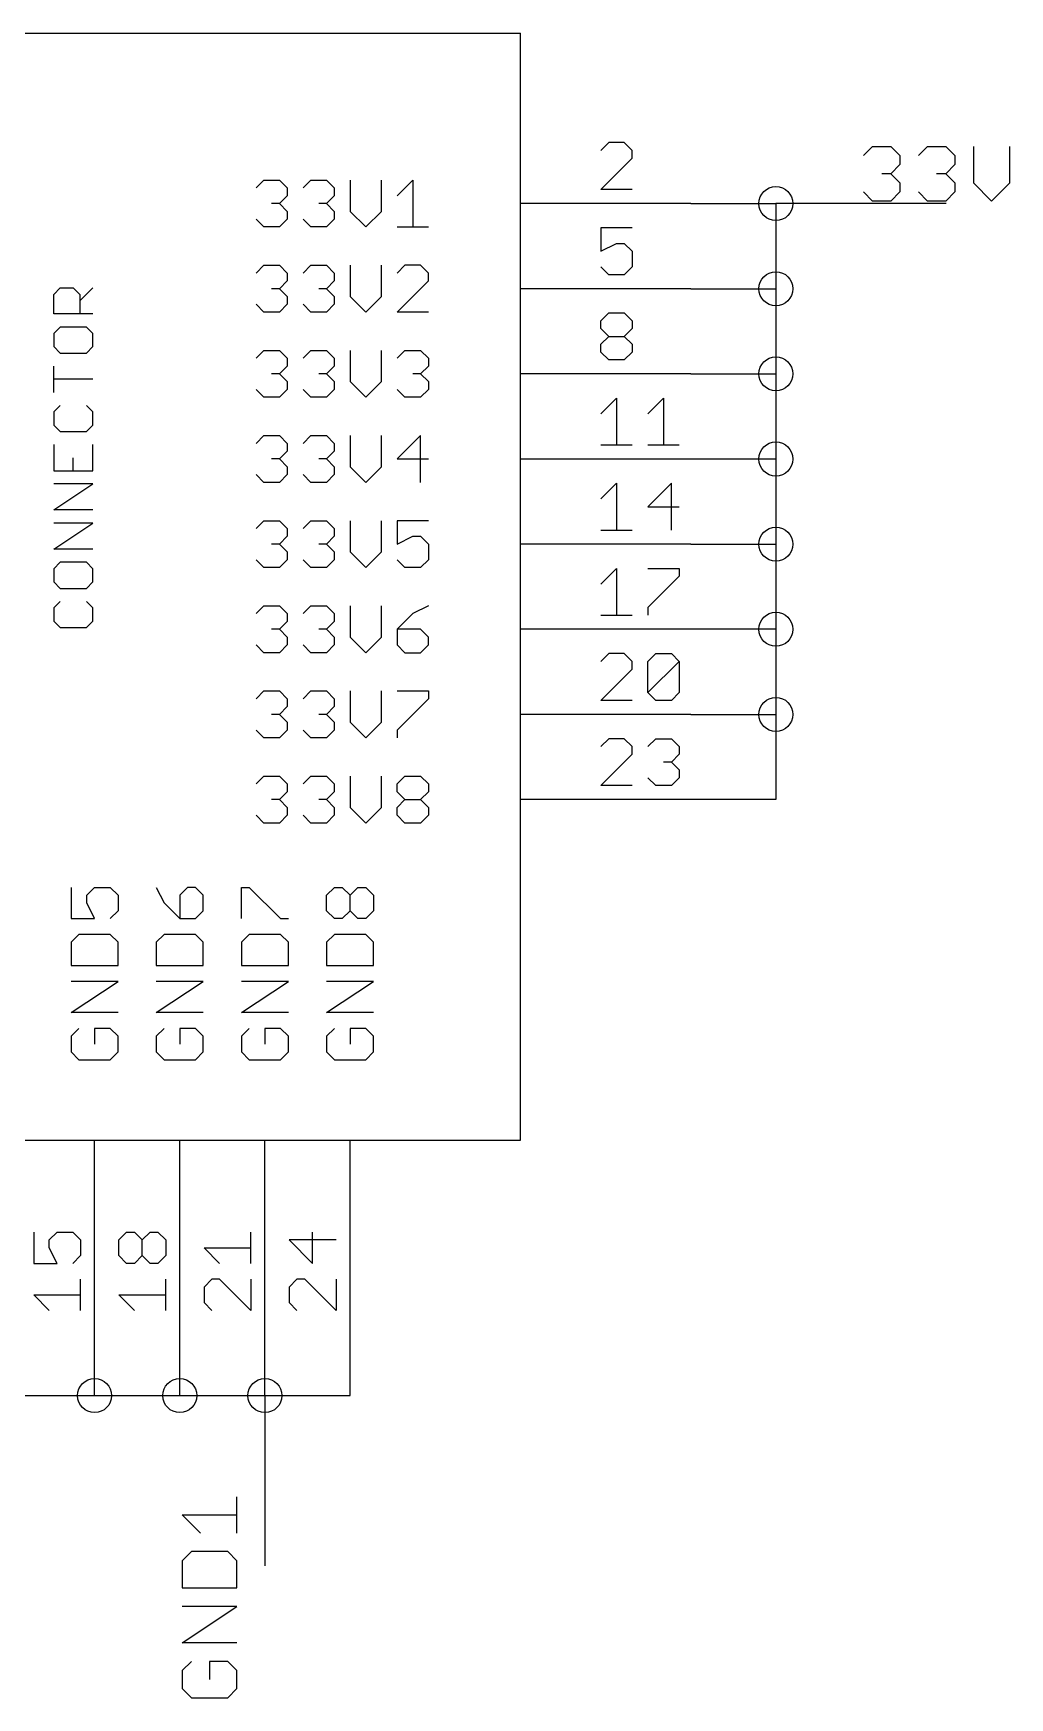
# Model space of a CAD drawing. Extents: x -22 to 134, y -4 to 205.
# Drawn here: x 92.15 to 121.28, y -3.93 to 45.72 of the extents above; entities that cross this region are included whole.
import ezdxf

# ---------------------------------------------------------------- set-up
doc = ezdxf.new("R2010")
doc.units = 0
for name, color, linetype in [('91', 82, 'CONTINUOUS'), ('94', 22, 'CONTINUOUS'), ('95', 253, 'CONTINUOUS')]:
    doc.layers.add(name, color=color, linetype=linetype)

msp = doc.modelspace()

# ---------------------------------------------------------------- linework, layer by layer
at = {"layer": '91'}
for p, q in [((111.76, 40.64), (114.3, 40.64)), ((114.3, 40.64), (114.3, 38.1)), ((119.38, 40.64), (114.3, 40.64)), ((111.76, 38.1), (114.3, 38.1)), ((114.3, 38.1), (114.3, 35.56)), ((111.76, 35.56), (114.3, 35.56)), ((114.3, 35.56), (114.3, 33.02)), ((114.3, 33.02), (111.76, 33.02)), ((114.3, 33.02), (114.3, 30.48)), ((111.76, 30.48), (114.3, 30.48)), ((114.3, 30.48), (114.3, 27.94)), ((114.3, 27.94), (111.76, 27.94)), ((114.3, 27.94), (114.3, 25.4)), ((111.76, 25.4), (114.3, 25.4)), ((114.3, 25.4), (114.3, 22.86)), ((114.3, 22.86), (111.76, 22.86)), ((93.98, 5.08), (93.98, 7.62)), ((96.52, 5.08), (96.52, 7.62)), ((99.06, 5.08), (99.06, 7.62)), ((101.6, 5.08), (101.6, 7.62)), ((91.44, 5.08), (93.98, 5.08)), ((93.98, 5.08), (96.52, 5.08)), ((96.52, 5.08), (99.06, 5.08)), ((99.06, 5.08), (99.06, 0)), ((99.06, 5.08), (101.6, 5.08))]:
    msp.add_line(p, q, dxfattribs=at)
for centre in [(114.3, 40.64), (114.3, 38.1), (114.3, 35.56), (114.3, 33.02), (114.3, 30.48), (114.3, 27.94), (114.3, 25.4), (93.98, 5.08), (96.52, 5.08), (99.06, 5.08)]:
    msp.add_circle(centre, 0.508, dxfattribs=at)
at = {"layer": '94'}
for p, q in [((76.2, 45.72), (106.68, 45.72)), ((106.68, 12.7), (106.68, 45.72)), ((111.76, 40.64), (106.68, 40.64)), ((92.7598, 37.9307), (92.9547, 38.1256)), ((92.7598, 37.346), (92.7598, 37.9307)), ((92.9547, 38.1256), (93.3445, 38.1256)), ((93.3445, 38.1256), (93.5394, 37.9307)), ((93.5394, 37.7358), (93.9292, 38.1256)), ((93.5394, 37.9307), (93.5394, 37.346)), ((111.76, 38.1), (106.68, 38.1)), ((93.9292, 37.346), (92.7598, 37.346)), ((92.9547, 36.9562), (92.7598, 36.7613)), ((92.7598, 36.7613), (92.7598, 36.3715)), ((93.7343, 36.9562), (92.9547, 36.9562)), ((93.9292, 36.7613), (93.7343, 36.9562)), ((93.9292, 36.3715), (93.9292, 36.7613)), ((92.7598, 36.3715), (92.9547, 36.1766)), ((93.7343, 36.1766), (93.9292, 36.3715)), ((92.7598, 35.0072), (92.7598, 35.7868)), ((92.9547, 36.1766), (93.7343, 36.1766)), ((93.9292, 35.397), (92.7598, 35.397)), ((111.76, 35.56), (106.68, 35.56)), ((92.9547, 34.6174), (92.7598, 34.4225)), ((92.7598, 34.4225), (92.7598, 34.0327)), ((93.9292, 34.4225), (93.7343, 34.6174)), ((93.9292, 34.0327), (93.9292, 34.4225)), ((92.7598, 34.0327), (92.9547, 33.8378)), ((92.9547, 33.8378), (93.7343, 33.8378)), ((93.7343, 33.8378), (93.9292, 34.0327)), ((92.7598, 33.448), (92.7598, 32.6684)), ((93.9292, 32.6684), (93.9292, 33.448)), ((93.3445, 32.6684), (93.3445, 33.0582)), ((111.76, 33.02), (106.68, 33.02)), ((92.7598, 32.6684), (93.9292, 32.6684)), ((92.7598, 31.499), (93.9292, 32.2786)), ((93.9292, 32.2786), (92.7598, 32.2786)), ((93.9292, 31.499), (92.7598, 31.499)), ((92.7598, 30.3296), (93.9292, 31.1092)), ((93.9292, 31.1092), (92.7598, 31.1092)), ((93.9292, 30.3296), (92.7598, 30.3296)), ((111.76, 30.48), (106.68, 30.48)), ((92.9547, 29.9398), (92.7598, 29.7449)), ((93.7343, 29.9398), (92.9547, 29.9398)), ((93.9292, 29.7449), (93.7343, 29.9398)), ((92.7598, 29.7449), (92.7598, 29.3551)), ((92.7598, 29.3551), (92.9547, 29.1602)), ((93.7343, 29.1602), (93.9292, 29.3551)), ((93.9292, 29.3551), (93.9292, 29.7449)), ((92.9547, 29.1602), (93.7343, 29.1602)), ((92.9547, 28.7704), (92.7598, 28.5755)), ((92.7598, 28.5755), (92.7598, 28.1857)), ((93.9292, 28.5755), (93.7343, 28.7704)), ((93.9292, 28.1857), (93.9292, 28.5755)), ((92.7598, 28.1857), (92.9547, 27.9908)), ((92.9547, 27.9908), (93.7343, 27.9908)), ((93.7343, 27.9908), (93.9292, 28.1857)), ((111.76, 27.94), (106.68, 27.94)), ((111.76, 25.4), (106.68, 25.4)), ((111.76, 22.86), (106.68, 22.86)), ((76.2, 12.7), (106.68, 12.7)), ((93.98, 7.62), (93.98, 12.7)), ((96.52, 7.62), (96.52, 12.7)), ((99.06, 7.62), (99.06, 12.7)), ((101.6, 7.62), (101.6, 12.7))]:
    msp.add_line(p, q, dxfattribs=at)
at = {"layer": '95'}
for p, q in [((109.3133, 42.4573), (109.0803, 42.2243)), ((109.7794, 42.4573), (109.3133, 42.4573)), ((110.0124, 42.2243), (109.7794, 42.4573)), ((110.0124, 41.9912), (110.0124, 42.2243)), ((116.9162, 42.072), (117.1874, 42.3432)), ((117.1874, 42.3432), (117.7297, 42.3432)), ((117.7297, 42.3432), (118.0009, 42.072)), ((118.5534, 42.072), (118.8245, 42.3432)), ((118.8245, 42.3432), (119.3668, 42.3432)), ((119.3668, 42.3432), (119.638, 42.072)), ((120.1905, 42.3432), (120.1905, 41.2585)), ((121.2752, 41.2585), (121.2752, 42.3432)), ((109.0803, 41.0591), (110.0124, 41.9912)), ((118.0009, 41.8009), (117.7297, 41.5297)), ((118.0009, 42.072), (118.0009, 41.8009)), ((119.638, 41.8009), (119.3668, 41.5297)), ((119.638, 42.072), (119.638, 41.8009)), ((98.7936, 41.1067), (99.0266, 41.3397)), ((99.0266, 41.3397), (99.4927, 41.3397)), ((99.4927, 41.3397), (99.7257, 41.1067)), ((100.1969, 41.1067), (100.4299, 41.3397)), ((100.4299, 41.3397), (100.896, 41.3397)), ((100.896, 41.3397), (101.129, 41.1067)), ((101.6001, 41.3397), (101.6001, 40.4076)), ((102.5323, 40.4076), (102.5323, 41.3397)), ((103.0034, 40.8736), (103.4695, 41.3397)), ((103.4695, 41.3397), (103.4695, 39.9415)), ((117.7297, 41.5297), (117.4585, 41.5297)), ((117.7297, 41.5297), (118.0009, 41.2585)), ((118.0009, 41.2585), (118.0009, 40.9874)), ((119.3668, 41.5297), (119.0957, 41.5297)), ((119.3668, 41.5297), (119.638, 41.2585)), ((119.638, 41.2585), (119.638, 40.9874)), ((120.1905, 41.2585), (120.7328, 40.7162)), ((120.7328, 40.7162), (121.2752, 41.2585)), ((99.7257, 40.8736), (99.4927, 40.6406)), ((99.7257, 41.1067), (99.7257, 40.8736)), ((101.129, 40.8736), (100.896, 40.6406)), ((101.129, 41.1067), (101.129, 40.8736)), ((110.0124, 41.0591), (109.0803, 41.0591)), ((117.1874, 40.7162), (116.9162, 40.9874)), ((117.7297, 40.7162), (117.1874, 40.7162)), ((118.0009, 40.9874), (117.7297, 40.7162)), ((118.8245, 40.7162), (118.5534, 40.9874)), ((119.3668, 40.7162), (118.8245, 40.7162)), ((119.638, 40.9874), (119.3668, 40.7162)), ((99.4927, 40.6406), (99.2596, 40.6406)), ((99.4927, 40.6406), (99.7257, 40.4076)), ((99.7257, 40.4076), (99.7257, 40.1745)), ((100.896, 40.6406), (100.6629, 40.6406)), ((100.896, 40.6406), (101.129, 40.4076)), ((101.129, 40.4076), (101.129, 40.1745)), ((101.6001, 40.4076), (102.0662, 39.9415)), ((102.0662, 39.9415), (102.5323, 40.4076)), ((99.0266, 39.9415), (98.7936, 40.1745)), ((99.4927, 39.9415), (99.0266, 39.9415)), ((99.7257, 40.1745), (99.4927, 39.9415)), ((100.4299, 39.9415), (100.1969, 40.1745)), ((100.896, 39.9415), (100.4299, 39.9415)), ((101.129, 40.1745), (100.896, 39.9415)), ((103.0034, 39.9415), (103.9355, 39.9415)), ((110.0124, 39.9173), (109.0803, 39.9173)), ((109.0803, 39.9173), (109.0803, 39.2182)), ((109.0803, 39.2182), (109.5464, 39.4512)), ((109.5464, 39.4512), (109.7794, 39.4512)), ((109.7794, 39.4512), (110.0124, 39.2182)), ((98.7936, 38.5667), (99.0266, 38.7997)), ((99.0266, 38.7997), (99.4927, 38.7997)), ((99.4927, 38.7997), (99.7257, 38.5667)), ((100.1969, 38.5667), (100.4299, 38.7997)), ((100.4299, 38.7997), (100.896, 38.7997)), ((100.896, 38.7997), (101.129, 38.5667)), ((101.6001, 38.7997), (101.6001, 37.8676)), ((102.5323, 37.8676), (102.5323, 38.7997)), ((103.2365, 38.7997), (103.0034, 38.5667)), ((103.7025, 38.7997), (103.2365, 38.7997)), ((103.9355, 38.5667), (103.7025, 38.7997)), ((109.3133, 38.5191), (109.0803, 38.7521)), ((110.0124, 38.7521), (109.7794, 38.5191)), ((110.0124, 39.2182), (110.0124, 38.7521)), ((99.7257, 38.3336), (99.4927, 38.1006)), ((99.7257, 38.5667), (99.7257, 38.3336)), ((101.129, 38.3336), (100.896, 38.1006)), ((101.129, 38.5667), (101.129, 38.3336)), ((103.0034, 37.4015), (103.9355, 38.3336)), ((103.9355, 38.3336), (103.9355, 38.5667)), ((109.7794, 38.5191), (109.3133, 38.5191)), ((99.4927, 38.1006), (99.2596, 38.1006)), ((99.4927, 38.1006), (99.7257, 37.8676)), ((99.7257, 37.8676), (99.7257, 37.6345)), ((100.896, 38.1006), (100.6629, 38.1006)), ((100.896, 38.1006), (101.129, 37.8676)), ((101.129, 37.8676), (101.129, 37.6345)), ((101.6001, 37.8676), (102.0662, 37.4015)), ((102.0662, 37.4015), (102.5323, 37.8676)), ((99.0266, 37.4015), (98.7936, 37.6345)), ((99.4927, 37.4015), (99.0266, 37.4015)), ((99.7257, 37.6345), (99.4927, 37.4015)), ((100.4299, 37.4015), (100.1969, 37.6345)), ((100.896, 37.4015), (100.4299, 37.4015)), ((101.129, 37.6345), (100.896, 37.4015)), ((103.9355, 37.4015), (103.0034, 37.4015)), ((109.0803, 37.1443), (109.3133, 37.3773)), ((109.3133, 37.3773), (109.7794, 37.3773)), ((109.7794, 37.3773), (110.0124, 37.1443)), ((109.0803, 36.9112), (109.0803, 37.1443)), ((109.3133, 36.6782), (109.0803, 36.9112)), ((110.0124, 36.9112), (109.7794, 36.6782)), ((110.0124, 37.1443), (110.0124, 36.9112)), ((98.7936, 36.0267), (99.0266, 36.2597)), ((99.0266, 36.2597), (99.4927, 36.2597)), ((99.4927, 36.2597), (99.7257, 36.0267)), ((100.1969, 36.0267), (100.4299, 36.2597)), ((100.4299, 36.2597), (100.896, 36.2597)), ((100.896, 36.2597), (101.129, 36.0267)), ((101.6001, 36.2597), (101.6001, 35.3276)), ((102.5323, 35.3276), (102.5323, 36.2597)), ((103.0034, 36.0267), (103.2365, 36.2597)), ((103.2365, 36.2597), (103.7025, 36.2597)), ((103.7025, 36.2597), (103.9355, 36.0267)), ((109.0803, 36.4452), (109.3133, 36.6782)), ((109.0803, 36.2121), (109.0803, 36.4452)), ((109.3133, 36.6782), (109.7794, 36.6782)), ((109.7794, 36.6782), (110.0124, 36.4452)), ((110.0124, 36.4452), (110.0124, 36.2121)), ((99.7257, 35.7936), (99.4927, 35.5606)), ((99.7257, 36.0267), (99.7257, 35.7936)), ((101.129, 35.7936), (100.896, 35.5606)), ((101.129, 36.0267), (101.129, 35.7936)), ((103.9355, 35.7936), (103.7025, 35.5606)), ((103.9355, 36.0267), (103.9355, 35.7936)), ((109.3133, 35.9791), (109.0803, 36.2121)), ((109.7794, 35.9791), (109.3133, 35.9791)), ((110.0124, 36.2121), (109.7794, 35.9791)), ((99.4927, 35.5606), (99.2596, 35.5606)), ((99.4927, 35.5606), (99.7257, 35.3276)), ((99.7257, 35.3276), (99.7257, 35.0945)), ((100.896, 35.5606), (100.6629, 35.5606)), ((100.896, 35.5606), (101.129, 35.3276)), ((101.129, 35.3276), (101.129, 35.0945)), ((101.6001, 35.3276), (102.0662, 34.8615)), ((102.0662, 34.8615), (102.5323, 35.3276)), ((103.7025, 35.5606), (103.4695, 35.5606)), ((103.7025, 35.5606), (103.9355, 35.3276)), ((103.9355, 35.3276), (103.9355, 35.0945)), ((99.0266, 34.8615), (98.7936, 35.0945)), ((99.4927, 34.8615), (99.0266, 34.8615)), ((99.7257, 35.0945), (99.4927, 34.8615)), ((100.4299, 34.8615), (100.1969, 35.0945)), ((100.896, 34.8615), (100.4299, 34.8615)), ((101.129, 35.0945), (100.896, 34.8615)), ((103.2365, 34.8615), (103.0034, 35.0945)), ((103.7025, 34.8615), (103.2365, 34.8615)), ((103.9355, 35.0945), (103.7025, 34.8615)), ((109.0803, 34.3712), (109.5464, 34.8373)), ((109.5464, 34.8373), (109.5464, 33.4391)), ((110.4836, 34.3712), (110.9496, 34.8373)), ((110.9496, 34.8373), (110.9496, 33.4391)), ((98.7936, 33.4867), (99.0266, 33.7197)), ((99.0266, 33.7197), (99.4927, 33.7197)), ((99.4927, 33.7197), (99.7257, 33.4867)), ((99.7257, 33.4867), (99.7257, 33.2536)), ((100.1969, 33.4867), (100.4299, 33.7197)), ((100.4299, 33.7197), (100.896, 33.7197)), ((100.896, 33.7197), (101.129, 33.4867)), ((101.129, 33.4867), (101.129, 33.2536)), ((101.6001, 33.7197), (101.6001, 32.7876)), ((102.5323, 32.7876), (102.5323, 33.7197)), ((103.7025, 33.7197), (103.0034, 33.0206)), ((103.7025, 32.3215), (103.7025, 33.7197)), ((109.0803, 33.4391), (110.0124, 33.4391)), ((110.4836, 33.4391), (111.4157, 33.4391)), ((99.4927, 33.0206), (99.2596, 33.0206)), ((99.7257, 33.2536), (99.4927, 33.0206)), ((99.4927, 33.0206), (99.7257, 32.7876)), ((99.7257, 32.7876), (99.7257, 32.5545)), ((100.896, 33.0206), (100.6629, 33.0206)), ((101.129, 33.2536), (100.896, 33.0206)), ((100.896, 33.0206), (101.129, 32.7876)), ((101.129, 32.7876), (101.129, 32.5545)), ((101.6001, 32.7876), (102.0662, 32.3215)), ((102.0662, 32.3215), (102.5323, 32.7876)), ((103.0034, 33.0206), (103.9355, 33.0206)), ((99.0266, 32.3215), (98.7936, 32.5545)), ((99.4927, 32.3215), (99.0266, 32.3215)), ((99.7257, 32.5545), (99.4927, 32.3215)), ((100.4299, 32.3215), (100.1969, 32.5545)), ((100.896, 32.3215), (100.4299, 32.3215)), ((101.129, 32.5545), (100.896, 32.3215)), ((109.0803, 31.8312), (109.5464, 32.2973)), ((109.5464, 32.2973), (109.5464, 30.8991)), ((111.1827, 32.2973), (110.4836, 31.5982)), ((111.1827, 30.8991), (111.1827, 32.2973)), ((110.4836, 31.5982), (111.4157, 31.5982)), ((98.7936, 30.9467), (99.0266, 31.1797)), ((99.0266, 31.1797), (99.4927, 31.1797)), ((99.4927, 31.1797), (99.7257, 30.9467)), ((99.7257, 30.9467), (99.7257, 30.7136)), ((100.1969, 30.9467), (100.4299, 31.1797)), ((100.4299, 31.1797), (100.896, 31.1797)), ((100.896, 31.1797), (101.129, 30.9467)), ((101.129, 30.9467), (101.129, 30.7136)), ((101.6001, 31.1797), (101.6001, 30.2476)), ((102.5323, 30.2476), (102.5323, 31.1797)), ((103.9355, 31.1797), (103.0034, 31.1797)), ((103.0034, 31.1797), (103.0034, 30.4806)), ((109.0803, 30.8991), (110.0124, 30.8991)), ((99.4927, 30.4806), (99.2596, 30.4806)), ((99.7257, 30.7136), (99.4927, 30.4806)), ((99.4927, 30.4806), (99.7257, 30.2476)), ((100.896, 30.4806), (100.6629, 30.4806)), ((101.129, 30.7136), (100.896, 30.4806)), ((100.896, 30.4806), (101.129, 30.2476)), ((103.0034, 30.4806), (103.4695, 30.7136)), ((103.4695, 30.7136), (103.7025, 30.7136)), ((103.7025, 30.7136), (103.9355, 30.4806)), ((103.9355, 30.4806), (103.9355, 30.0145)), ((99.0266, 29.7815), (98.7936, 30.0145)), ((99.7257, 30.0145), (99.4927, 29.7815)), ((99.7257, 30.2476), (99.7257, 30.0145)), ((100.4299, 29.7815), (100.1969, 30.0145)), ((101.129, 30.0145), (100.896, 29.7815)), ((101.129, 30.2476), (101.129, 30.0145)), ((101.6001, 30.2476), (102.0662, 29.7815)), ((102.0662, 29.7815), (102.5323, 30.2476)), ((103.2365, 29.7815), (103.0034, 30.0145)), ((103.9355, 30.0145), (103.7025, 29.7815)), ((99.4927, 29.7815), (99.0266, 29.7815)), ((100.896, 29.7815), (100.4299, 29.7815)), ((103.7025, 29.7815), (103.2365, 29.7815)), ((109.0803, 29.2912), (109.5464, 29.7573)), ((109.5464, 29.7573), (109.5464, 28.3591)), ((110.4836, 29.7573), (111.4157, 29.7573)), ((111.4157, 29.5243), (110.4836, 28.5921)), ((111.4157, 29.7573), (111.4157, 29.5243)), ((98.7936, 28.4067), (99.0266, 28.6397)), ((99.0266, 28.6397), (99.4927, 28.6397)), ((99.4927, 28.6397), (99.7257, 28.4067)), ((99.7257, 28.4067), (99.7257, 28.1736)), ((100.1969, 28.4067), (100.4299, 28.6397)), ((100.4299, 28.6397), (100.896, 28.6397)), ((100.896, 28.6397), (101.129, 28.4067)), ((101.129, 28.4067), (101.129, 28.1736)), ((101.6001, 28.6397), (101.6001, 27.7076)), ((102.5323, 27.7076), (102.5323, 28.6397)), ((103.4695, 28.4067), (103.0034, 27.9406)), ((103.9355, 28.6397), (103.4695, 28.4067)), ((109.0803, 28.3591), (110.0124, 28.3591)), ((110.4836, 28.5921), (110.4836, 28.3591)), ((99.4927, 27.9406), (99.2596, 27.9406)), ((99.7257, 28.1736), (99.4927, 27.9406)), ((99.4927, 27.9406), (99.7257, 27.7076)), ((100.896, 27.9406), (100.6629, 27.9406)), ((101.129, 28.1736), (100.896, 27.9406)), ((100.896, 27.9406), (101.129, 27.7076)), ((103.0034, 27.9406), (103.0034, 27.4745)), ((103.7025, 27.9406), (103.0034, 27.9406)), ((103.9355, 27.7076), (103.7025, 27.9406)), ((99.0266, 27.2415), (98.7936, 27.4745)), ((99.7257, 27.4745), (99.4927, 27.2415)), ((99.7257, 27.7076), (99.7257, 27.4745)), ((100.4299, 27.2415), (100.1969, 27.4745)), ((101.129, 27.4745), (100.896, 27.2415)), ((101.129, 27.7076), (101.129, 27.4745)), ((101.6001, 27.7076), (102.0662, 27.2415)), ((102.0662, 27.2415), (102.5323, 27.7076)), ((103.0034, 27.4745), (103.2365, 27.2415)), ((103.7025, 27.2415), (103.9355, 27.4745)), ((103.9355, 27.4745), (103.9355, 27.7076)), ((99.4927, 27.2415), (99.0266, 27.2415)), ((100.896, 27.2415), (100.4299, 27.2415)), ((103.2365, 27.2415), (103.7025, 27.2415)), ((109.3133, 27.2173), (109.0803, 26.9843)), ((109.7794, 27.2173), (109.3133, 27.2173)), ((110.0124, 26.9843), (109.7794, 27.2173)), ((110.0124, 26.7512), (110.0124, 26.9843)), ((110.4836, 26.9843), (110.7166, 27.2173)), ((110.4836, 26.0521), (110.4836, 26.9843)), ((110.4836, 26.0521), (111.4157, 26.9843)), ((110.7166, 27.2173), (111.1827, 27.2173)), ((111.1827, 27.2173), (111.4157, 26.9843)), ((111.4157, 26.9843), (111.4157, 26.0521)), ((109.0803, 25.8191), (110.0124, 26.7512)), ((98.7936, 25.8667), (99.0266, 26.0997)), ((99.0266, 26.0997), (99.4927, 26.0997)), ((99.4927, 26.0997), (99.7257, 25.8667)), ((99.7257, 25.8667), (99.7257, 25.6336)), ((100.1969, 25.8667), (100.4299, 26.0997)), ((100.4299, 26.0997), (100.896, 26.0997)), ((100.896, 26.0997), (101.129, 25.8667)), ((101.129, 25.8667), (101.129, 25.6336)), ((101.6001, 26.0997), (101.6001, 25.1676)), ((102.5323, 25.1676), (102.5323, 26.0997)), ((103.0034, 26.0997), (103.9355, 26.0997)), ((103.9355, 25.8667), (103.0034, 24.9345)), ((103.9355, 26.0997), (103.9355, 25.8667)), ((110.7166, 25.8191), (110.4836, 26.0521)), ((111.4157, 26.0521), (111.1827, 25.8191)), ((99.4927, 25.4006), (99.2596, 25.4006)), ((99.7257, 25.6336), (99.4927, 25.4006)), ((99.4927, 25.4006), (99.7257, 25.1676)), ((100.896, 25.4006), (100.6629, 25.4006)), ((101.129, 25.6336), (100.896, 25.4006)), ((100.896, 25.4006), (101.129, 25.1676)), ((110.0124, 25.8191), (109.0803, 25.8191)), ((111.1827, 25.8191), (110.7166, 25.8191)), ((99.0266, 24.7015), (98.7936, 24.9345)), ((99.7257, 24.9345), (99.4927, 24.7015)), ((99.7257, 25.1676), (99.7257, 24.9345)), ((100.4299, 24.7015), (100.1969, 24.9345)), ((101.129, 24.9345), (100.896, 24.7015)), ((101.129, 25.1676), (101.129, 24.9345)), ((101.6001, 25.1676), (102.0662, 24.7015)), ((102.0662, 24.7015), (102.5323, 25.1676)), ((103.0034, 24.9345), (103.0034, 24.7015)), ((99.4927, 24.7015), (99.0266, 24.7015)), ((100.896, 24.7015), (100.4299, 24.7015)), ((109.3133, 24.6773), (109.0803, 24.4443)), ((109.7794, 24.6773), (109.3133, 24.6773)), ((110.0124, 24.4443), (109.7794, 24.6773)), ((110.0124, 24.2112), (110.0124, 24.4443)), ((110.4836, 24.4443), (110.7166, 24.6773)), ((110.7166, 24.6773), (111.1827, 24.6773)), ((111.1827, 24.6773), (111.4157, 24.4443)), ((111.4157, 24.4443), (111.4157, 24.2112)), ((109.0803, 23.2791), (110.0124, 24.2112)), ((111.1827, 23.9782), (110.9496, 23.9782)), ((111.4157, 24.2112), (111.1827, 23.9782)), ((111.1827, 23.9782), (111.4157, 23.7452)), ((98.7936, 23.3267), (99.0266, 23.5597)), ((99.0266, 23.5597), (99.4927, 23.5597)), ((99.4927, 23.5597), (99.7257, 23.3267)), ((100.1969, 23.3267), (100.4299, 23.5597)), ((100.4299, 23.5597), (100.896, 23.5597)), ((100.896, 23.5597), (101.129, 23.3267)), ((101.6001, 23.5597), (101.6001, 22.6276)), ((102.5323, 22.6276), (102.5323, 23.5597)), ((103.0034, 23.3267), (103.2365, 23.5597)), ((103.2365, 23.5597), (103.7025, 23.5597)), ((103.7025, 23.5597), (103.9355, 23.3267)), ((110.7166, 23.2791), (110.4836, 23.5121)), ((111.4157, 23.5121), (111.1827, 23.2791)), ((111.4157, 23.7452), (111.4157, 23.5121)), ((99.4927, 22.8606), (99.2596, 22.8606)), ((99.7257, 23.0936), (99.4927, 22.8606)), ((99.4927, 22.8606), (99.7257, 22.6276)), ((99.7257, 23.3267), (99.7257, 23.0936)), ((100.896, 22.8606), (100.6629, 22.8606)), ((101.129, 23.0936), (100.896, 22.8606)), ((100.896, 22.8606), (101.129, 22.6276)), ((101.129, 23.3267), (101.129, 23.0936)), ((103.0034, 23.0936), (103.0034, 23.3267)), ((103.2365, 22.8606), (103.0034, 23.0936)), ((103.0034, 22.6276), (103.2365, 22.8606)), ((103.2365, 22.8606), (103.7025, 22.8606)), ((103.9355, 23.0936), (103.7025, 22.8606)), ((103.7025, 22.8606), (103.9355, 22.6276)), ((103.9355, 23.3267), (103.9355, 23.0936)), ((110.0124, 23.2791), (109.0803, 23.2791)), ((111.1827, 23.2791), (110.7166, 23.2791)), ((99.0266, 22.1615), (98.7936, 22.3945)), ((99.7257, 22.3945), (99.4927, 22.1615)), ((99.7257, 22.6276), (99.7257, 22.3945)), ((100.4299, 22.1615), (100.1969, 22.3945)), ((101.129, 22.3945), (100.896, 22.1615)), ((101.129, 22.6276), (101.129, 22.3945)), ((101.6001, 22.6276), (102.0662, 22.1615)), ((102.0662, 22.1615), (102.5323, 22.6276)), ((103.0034, 22.3945), (103.0034, 22.6276)), ((103.2365, 22.1615), (103.0034, 22.3945)), ((103.9355, 22.3945), (103.7025, 22.1615)), ((103.9355, 22.6276), (103.9355, 22.3945)), ((99.4927, 22.1615), (99.0266, 22.1615)), ((100.896, 22.1615), (100.4299, 22.1615)), ((103.7025, 22.1615), (103.2365, 22.1615)), ((93.2803, 20.2423), (93.2803, 19.3101)), ((93.7464, 20.0092), (93.9794, 20.2423)), ((93.7464, 19.7762), (93.7464, 20.0092)), ((93.9794, 20.2423), (94.4455, 20.2423)), ((94.4455, 20.2423), (94.6785, 20.0092)), ((94.6785, 20.0092), (94.6785, 19.5432)), ((95.8203, 20.2423), (96.0533, 19.7762)), ((96.7524, 20.2423), (96.5194, 20.0092)), ((96.5194, 20.0092), (96.5194, 19.3101)), ((96.9855, 20.2423), (96.7524, 20.2423)), ((97.2185, 20.0092), (96.9855, 20.2423)), ((97.2185, 19.5432), (97.2185, 20.0092)), ((98.3603, 19.3101), (98.3603, 20.2423)), ((98.3603, 20.2423), (98.5933, 20.2423)), ((98.5933, 20.2423), (99.5255, 19.3101)), ((100.9003, 20.0092), (101.1333, 20.2423)), ((100.9003, 19.5432), (100.9003, 20.0092)), ((101.1333, 20.2423), (101.3664, 20.2423)), ((101.3664, 20.2423), (101.5994, 20.0092)), ((101.5994, 20.0092), (101.8324, 20.2423)), ((101.5994, 19.5432), (101.5994, 20.0092)), ((101.8324, 20.2423), (102.0655, 20.2423)), ((102.0655, 20.2423), (102.2985, 20.0092)), ((102.2985, 20.0092), (102.2985, 19.5432)), ((93.9794, 19.3101), (93.7464, 19.7762)), ((94.6785, 19.5432), (94.4455, 19.3101)), ((96.0533, 19.7762), (96.5194, 19.3101)), ((96.9855, 19.3101), (97.2185, 19.5432)), ((101.1333, 19.3101), (100.9003, 19.5432)), ((101.5994, 19.5432), (101.3664, 19.3101)), ((101.8324, 19.3101), (101.5994, 19.5432)), ((102.2985, 19.5432), (102.0655, 19.3101)), ((93.2803, 19.3101), (93.9794, 19.3101)), ((96.5194, 19.3101), (96.9855, 19.3101)), ((99.5255, 19.3101), (99.7585, 19.3101)), ((101.3664, 19.3101), (101.1333, 19.3101)), ((102.0655, 19.3101), (101.8324, 19.3101)), ((93.5133, 18.839), (93.2803, 18.606)), ((93.2803, 18.606), (93.2803, 17.9069)), ((94.4455, 18.839), (93.5133, 18.839)), ((94.6785, 18.606), (94.4455, 18.839)), ((94.6785, 17.9069), (94.6785, 18.606)), ((96.0533, 18.839), (95.8203, 18.606)), ((95.8203, 18.606), (95.8203, 17.9069)), ((96.9855, 18.839), (96.0533, 18.839)), ((97.2185, 18.606), (96.9855, 18.839)), ((97.2185, 17.9069), (97.2185, 18.606)), ((98.5933, 18.839), (98.3603, 18.606)), ((98.3603, 18.606), (98.3603, 17.9069)), ((99.5255, 18.839), (98.5933, 18.839)), ((99.7585, 18.606), (99.5255, 18.839)), ((99.7585, 17.9069), (99.7585, 18.606)), ((101.1333, 18.839), (100.9003, 18.606)), ((100.9003, 18.606), (100.9003, 17.9069)), ((102.0655, 18.839), (101.1333, 18.839)), ((102.2985, 18.606), (102.0655, 18.839)), ((102.2985, 17.9069), (102.2985, 18.606)), ((93.2803, 17.9069), (94.6785, 17.9069)), ((95.8203, 17.9069), (97.2185, 17.9069)), ((98.3603, 17.9069), (99.7585, 17.9069)), ((100.9003, 17.9069), (102.2985, 17.9069)), ((93.2803, 16.5036), (94.6785, 17.4357)), ((94.6785, 17.4357), (93.2803, 17.4357)), ((95.8203, 16.5036), (97.2185, 17.4357)), ((97.2185, 17.4357), (95.8203, 17.4357)), ((98.3603, 16.5036), (99.7585, 17.4357)), ((99.7585, 17.4357), (98.3603, 17.4357)), ((100.9003, 16.5036), (102.2985, 17.4357)), ((102.2985, 17.4357), (100.9003, 17.4357)), ((94.6785, 16.5036), (93.2803, 16.5036)), ((97.2185, 16.5036), (95.8203, 16.5036)), ((99.7585, 16.5036), (98.3603, 16.5036)), ((102.2985, 16.5036), (100.9003, 16.5036)), ((93.5133, 16.0324), (93.2803, 15.7994)), ((94.4455, 16.0324), (93.9794, 16.0324)), ((93.9794, 16.0324), (93.9794, 15.5664)), ((94.6785, 15.7994), (94.4455, 16.0324)), ((96.0533, 16.0324), (95.8203, 15.7994)), ((96.9855, 16.0324), (96.5194, 16.0324)), ((96.5194, 16.0324), (96.5194, 15.5664)), ((97.2185, 15.7994), (96.9855, 16.0324)), ((98.5933, 16.0324), (98.3603, 15.7994)), ((99.5255, 16.0324), (99.0594, 16.0324)), ((99.0594, 16.0324), (99.0594, 15.5664)), ((99.7585, 15.7994), (99.5255, 16.0324)), ((101.1333, 16.0324), (100.9003, 15.7994)), ((102.0655, 16.0324), (101.5994, 16.0324)), ((101.5994, 16.0324), (101.5994, 15.5664)), ((102.2985, 15.7994), (102.0655, 16.0324)), ((93.2803, 15.7994), (93.2803, 15.3333)), ((94.6785, 15.3333), (94.6785, 15.7994)), ((95.8203, 15.7994), (95.8203, 15.3333)), ((97.2185, 15.3333), (97.2185, 15.7994)), ((98.3603, 15.7994), (98.3603, 15.3333)), ((99.7585, 15.3333), (99.7585, 15.7994)), ((100.9003, 15.7994), (100.9003, 15.3333)), ((102.2985, 15.3333), (102.2985, 15.7994)), ((93.2803, 15.3333), (93.5133, 15.1003)), ((93.5133, 15.1003), (94.4455, 15.1003)), ((94.4455, 15.1003), (94.6785, 15.3333)), ((95.8203, 15.3333), (96.0533, 15.1003)), ((96.0533, 15.1003), (96.9855, 15.1003)), ((96.9855, 15.1003), (97.2185, 15.3333)), ((98.3603, 15.3333), (98.5933, 15.1003)), ((98.5933, 15.1003), (99.5255, 15.1003)), ((99.5255, 15.1003), (99.7585, 15.3333)), ((100.9003, 15.3333), (101.1333, 15.1003)), ((101.1333, 15.1003), (102.0655, 15.1003)), ((102.0655, 15.1003), (102.2985, 15.3333)), ((92.1627, 9.9556), (92.1627, 9.0234)), ((92.6288, 9.7225), (92.8618, 9.9556)), ((92.8618, 9.9556), (93.3279, 9.9556)), ((93.3279, 9.9556), (93.5609, 9.7225)), ((94.7027, 9.7225), (94.9357, 9.9556)), ((94.9357, 9.9556), (95.1688, 9.9556)), ((95.1688, 9.9556), (95.4018, 9.7225)), ((95.4018, 9.7225), (95.6348, 9.9556)), ((95.6348, 9.9556), (95.8679, 9.9556)), ((95.8679, 9.9556), (96.1009, 9.7225)), ((98.6409, 9.0234), (98.6409, 9.9556)), ((100.4818, 9.0234), (100.4818, 9.9556)), ((92.6288, 9.4895), (92.6288, 9.7225)), ((92.8618, 9.0234), (92.6288, 9.4895)), ((93.5609, 9.7225), (93.5609, 9.2565)), ((94.7027, 9.2565), (94.7027, 9.7225)), ((95.4018, 9.2565), (95.4018, 9.7225)), ((96.1009, 9.7225), (96.1009, 9.2565)), ((97.7088, 9.0234), (97.2427, 9.4895)), ((97.2427, 9.4895), (98.6409, 9.4895)), ((101.1809, 9.7225), (99.7827, 9.7225)), ((99.7827, 9.7225), (100.4818, 9.0234)), ((92.1627, 9.0234), (92.8618, 9.0234)), ((93.5609, 9.2565), (93.3279, 9.0234)), ((94.9357, 9.0234), (94.7027, 9.2565)), ((95.1688, 9.0234), (94.9357, 9.0234)), ((95.4018, 9.2565), (95.1688, 9.0234)), ((95.6348, 9.0234), (95.4018, 9.2565)), ((95.8679, 9.0234), (95.6348, 9.0234)), ((96.1009, 9.2565), (95.8679, 9.0234)), ((93.5609, 7.6201), (93.5609, 8.5523)), ((96.1009, 7.6201), (96.1009, 8.5523)), ((97.4757, 8.5523), (97.2427, 8.3192)), ((97.7088, 8.5523), (97.4757, 8.5523)), ((98.6409, 7.6201), (97.7088, 8.5523)), ((98.6409, 8.5523), (98.6409, 7.6201)), ((100.0157, 8.5523), (99.7827, 8.3192)), ((100.2488, 8.5523), (100.0157, 8.5523)), ((101.1809, 7.6201), (100.2488, 8.5523)), ((101.1809, 8.5523), (101.1809, 7.6201)), ((92.6288, 7.6201), (92.1627, 8.0862)), ((92.1627, 8.0862), (93.5609, 8.0862)), ((95.1688, 7.6201), (94.7027, 8.0862)), ((94.7027, 8.0862), (96.1009, 8.0862)), ((97.2427, 8.3192), (97.2427, 7.8532)), ((99.7827, 8.3192), (99.7827, 7.8532)), ((97.2427, 7.8532), (97.4757, 7.6201)), ((99.7827, 7.8532), (100.0157, 7.6201)), ((98.2218, 0.979), (98.2218, 2.0637)), ((97.1371, 0.979), (96.5948, 1.5214)), ((96.5948, 1.5214), (98.2218, 1.5214)), ((96.866, 0.4265), (96.5948, 0.1554)), ((96.5948, 0.1554), (96.5948, -0.6581)), ((97.9506, 0.4265), (96.866, 0.4265)), ((98.2218, 0.1554), (97.9506, 0.4265)), ((98.2218, -0.6581), (98.2218, 0.1554)), ((96.5948, -0.6581), (98.2218, -0.6581)), ((96.5948, -2.2953), (98.2218, -1.2106)), ((98.2218, -1.2106), (96.5948, -1.2106)), ((98.2218, -2.2953), (96.5948, -2.2953)), ((96.866, -2.8478), (96.5948, -3.1189)), ((97.9506, -2.8478), (97.4083, -2.8478)), ((97.4083, -2.8478), (97.4083, -3.3901)), ((98.2218, -3.1189), (97.9506, -2.8478)), ((96.5948, -3.1189), (96.5948, -3.6613)), ((98.2218, -3.6613), (98.2218, -3.1189)), ((96.5948, -3.6613), (96.866, -3.9324)), ((96.866, -3.9324), (97.9506, -3.9324)), ((97.9506, -3.9324), (98.2218, -3.6613))]:
    msp.add_line(p, q, dxfattribs=at)

doc.saveas('drawing.dxf')
